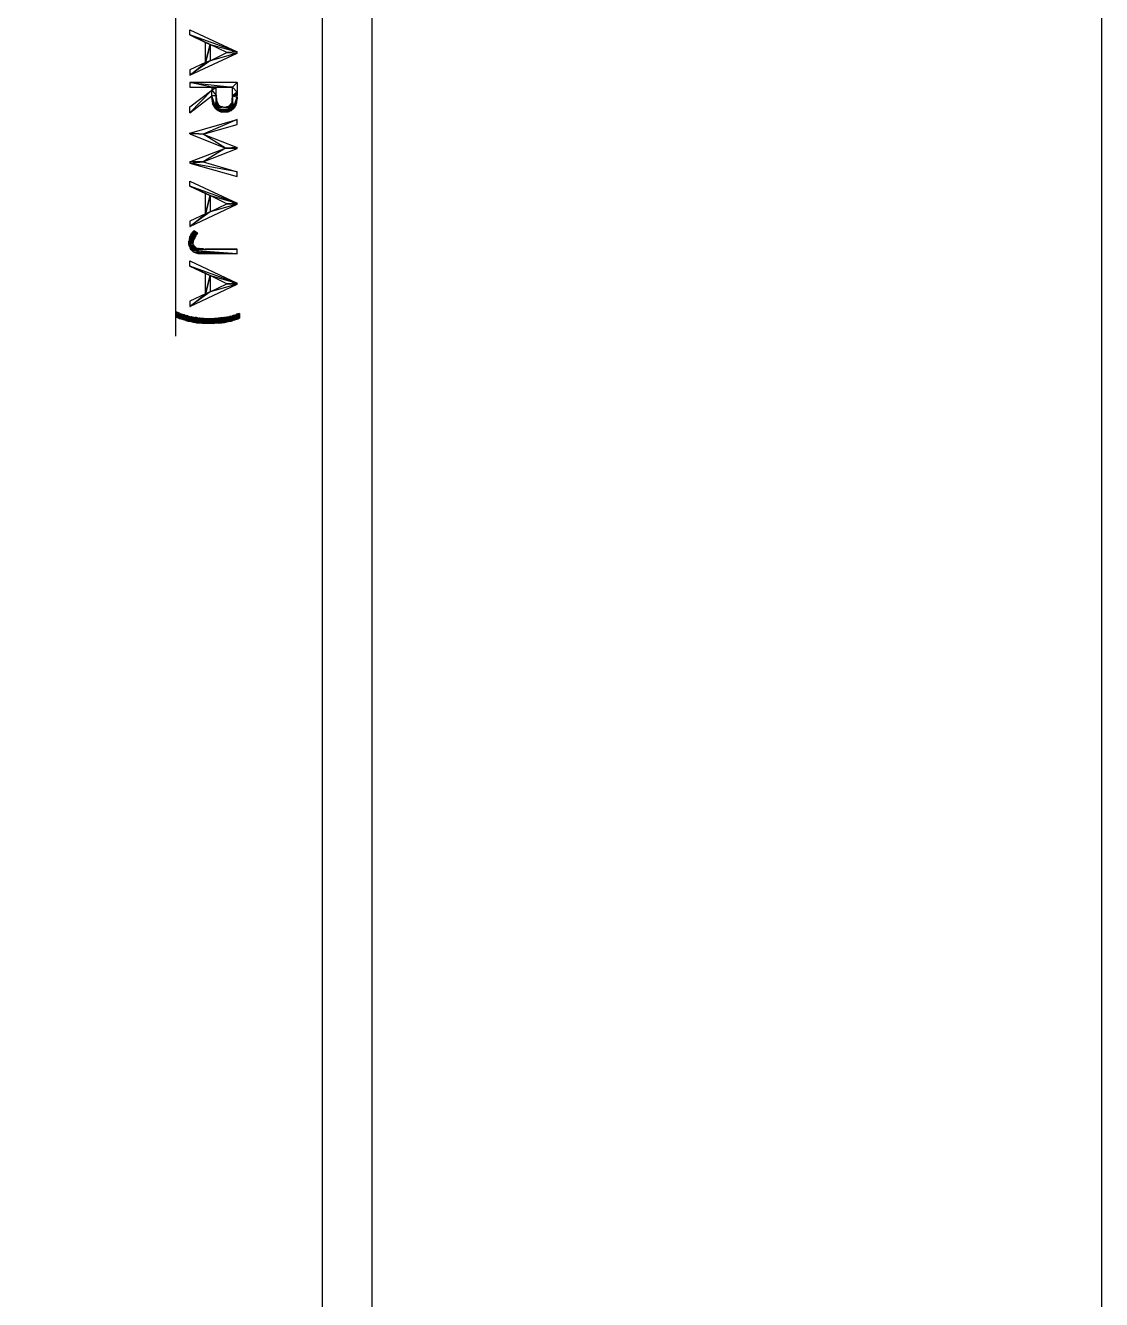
# Model space of a CAD drawing. Header units: metres. Extents: x 0 to 1000, y 0 to 1134.
# Drawn here: x 756.5 to 1000, y 413.8 to 702.2 of the extents above; entities that cross this region are included whole.
import ezdxf

# ---------------------------------------------------------------- set-up
doc = ezdxf.new("R2010")
doc.units = ezdxf.units.M
for name, color, linetype in [('BORDER', 5, 'Continuous'), ('PLOTS_FINAL', 1, 'Continuous'), ('ROADS', 1, 'Continuous')]:
    doc.layers.add(name, color=color, linetype=linetype)

msp = doc.modelspace()

# ---------------------------------------------------------------- linework, layer by layer
at = {"layer": 'BORDER', "color": 5}
msp.add_lwpolyline([(0, 0), (0, 1000), (1000, 1000), (1000, 0)], close=True, dxfattribs=at)
at = {"layer": 'PLOTS_FINAL', "color": 1}
for points in [[(804.35, 696.2), (793.68, 700.07), (793.68, 701.22)], [(793.68, 700.07), (797.17, 698.36), (798.25, 697.91)], [(798.25, 697.91), (804.35, 696.2), (793.68, 700.07)], [(797.17, 698.36), (798.25, 697.91), (797.17, 693.79)], [(804.35, 695.95), (798.25, 694.23), (793.68, 690.93)], [(798.25, 697.91), (798.25, 694.23), (797.17, 693.79)], [(798.25, 697.91), (804.35, 696.2), (802.06, 696.07)], [(802.06, 696.07), (804.35, 695.95), (798.25, 694.23)], [(804.35, 696.2), (802.06, 696.07), (804.35, 695.95)], [(793.68, 690.93), (797.17, 693.79), (798.25, 694.23)], [(793.68, 692.14), (793.68, 690.93), (797.17, 693.79)], [(793.68, 688.2), (798.63, 688.2), (793.68, 689.28)], [(798.63, 688.2), (793.68, 689.28), (803.33, 688.2)], [(793.68, 689.28), (803.33, 688.2), (804.35, 689.28)], [(798.63, 686.29), (798.63, 687.56), (793.68, 682.42)], [(798.63, 687.56), (793.68, 682.42), (793.68, 683.75)], [(799.65, 688.2), (798.63, 687.56), (799.65, 686.36)], [(803.33, 688.2), (799.65, 688.2), (798.63, 688.2)], [(799.65, 688.2), (798.63, 688.2), (798.63, 687.56)], [(798.63, 687.56), (799.65, 686.36), (798.63, 686.29)], [(803.33, 688.2), (804.35, 689.28), (804.35, 687.12)], [(803.33, 688.2), (804.35, 687.12), (803.33, 686.29)], [(804.35, 687.12), (804.35, 686.74), (803.33, 686.29)], [(804.35, 686.74), (804.35, 686.36), (803.33, 686.29)], [(799.52, 683.31), (798.63, 686.29), (799.65, 686.36)], [(798.63, 686.1), (799.52, 683.31), (798.63, 686.29)], [(798.63, 686.1), (798.63, 685.79), (799.52, 683.31)], [(798.63, 685.79), (798.7, 685.47), (799.52, 683.31)], [(798.7, 685.47), (798.7, 685.15), (799.52, 683.31)], [(798.7, 685.15), (798.76, 684.9), (799.52, 683.31)], [(798.76, 684.9), (798.82, 684.64), (799.52, 683.31)], [(798.82, 684.64), (798.89, 684.39), (799.52, 683.31)], [(799.01, 684.13), (799.52, 683.31), (798.89, 684.39)], [(799.01, 684.01), (799.2, 683.75), (799.01, 684.13)], [(799.2, 683.75), (799.01, 684.13), (799.52, 683.31)], [(799.2, 683.75), (799.33, 683.56), (799.52, 683.31)], [(799.65, 686.36), (799.65, 685.98), (799.52, 683.31)], [(799.65, 685.98), (799.71, 685.66), (799.52, 683.31)], [(799.71, 685.66), (799.71, 685.34), (799.52, 683.31)], [(799.71, 685.34), (799.78, 685.09), (799.52, 683.31)], [(799.52, 683.31), (799.84, 684.9), (799.78, 685.09)], [(799.84, 684.77), (799.52, 683.31), (799.84, 684.9)], [(799.84, 684.77), (799.97, 684.52), (799.52, 683.31)], [(799.97, 684.52), (800.16, 684.26), (799.52, 683.31)], [(800.16, 684.26), (800.35, 684.07), (799.52, 683.31)], [(800.35, 684.07), (800.54, 683.94), (799.52, 683.31)], [(800.54, 683.94), (800.79, 683.82), (799.52, 683.31)], [(799.52, 683.31), (801.05, 683.75), (800.79, 683.82)], [(801.3, 683.69), (799.52, 683.31), (801.05, 683.75)], [(801.3, 683.69), (799.52, 683.31), (803.39, 683.25)], [(801.3, 683.69), (801.81, 683.69), (803.39, 683.25)], [(801.81, 683.69), (803.39, 683.25), (802.06, 683.75)], [(802.32, 683.88), (802.06, 683.75), (803.39, 683.25)], [(802.51, 683.94), (802.32, 683.88), (803.39, 683.25)], [(802.7, 684.13), (802.51, 683.94), (803.39, 683.25)], [(802.89, 684.39), (802.7, 684.13), (803.39, 683.25)], [(802.89, 684.39), (803.39, 683.25), (803.08, 684.58)], [(803.39, 683.25), (803.08, 684.58), (803.14, 684.71)], [(803.2, 684.9), (803.14, 684.71), (803.39, 683.25)], [(803.27, 685.4), (803.2, 685.15), (803.39, 683.25)], [(803.2, 685.15), (803.2, 684.9), (803.39, 683.25)], [(803.27, 685.72), (803.39, 683.25), (803.33, 686.1)], [(803.27, 685.72), (803.27, 685.4), (803.39, 683.25)], [(804.35, 686.36), (803.33, 686.29), (804.35, 685.98)], [(803.39, 683.25), (803.33, 686.1), (803.33, 686.29)], [(803.33, 686.29), (804.35, 685.98), (803.39, 683.25)], [(804.35, 685.98), (804.35, 685.66), (803.39, 683.25)], [(804.35, 685.66), (804.28, 685.4), (803.39, 683.25)], [(803.39, 683.25), (804.28, 685.15), (804.28, 685.4)], [(804.22, 684.96), (803.39, 683.25), (804.28, 685.15)], [(804.22, 684.96), (804.22, 684.77), (803.39, 683.25)], [(803.39, 683.25), (804.22, 684.71), (804.22, 684.77)], [(804.16, 684.45), (803.39, 683.25), (804.22, 684.71)], [(804.16, 684.45), (804.03, 684.13), (803.39, 683.25)], [(803.39, 683.25), (803.9, 683.94), (804.03, 684.13)], [(803.78, 683.69), (803.39, 683.25), (803.9, 683.94)], [(803.78, 683.69), (803.59, 683.44), (803.39, 683.25)], [(804.35, 680.9), (796.66, 677.59), (793.68, 677.85)], [(804.35, 679.82), (804.35, 680.9), (796.66, 677.59)], [(799.52, 683.31), (803.39, 683.25), (799.78, 683.12)], [(803.39, 683.25), (803.27, 683.18), (799.78, 683.12)], [(803.27, 683.18), (799.78, 683.12), (803.08, 682.99)], [(803.08, 682.99), (799.97, 682.99), (799.78, 683.12)], [(800.16, 682.93), (803.08, 682.99), (799.97, 682.99)], [(802.82, 682.86), (800.16, 682.93), (803.08, 682.99)], [(800.35, 682.8), (802.82, 682.86), (800.16, 682.93)], [(802.57, 682.74), (800.35, 682.8), (802.82, 682.86)], [(800.66, 682.67), (802.57, 682.74), (800.35, 682.8)], [(802.32, 682.67), (800.66, 682.67), (802.57, 682.74)], [(800.92, 682.61), (802.32, 682.67), (800.66, 682.67)], [(802, 682.61), (800.92, 682.61), (802.32, 682.67)], [(796.66, 677.59), (793.68, 677.66), (793.68, 677.85)], [(801.74, 674.42), (796.66, 677.59), (793.68, 677.66)], [(804.35, 674.55), (801.74, 674.42), (796.66, 677.59)], [(801.74, 674.42), (796.66, 671.31), (793.68, 671.31)], [(804.35, 674.36), (801.74, 674.42), (796.66, 671.31)], [(804.35, 674.36), (804.35, 674.55), (801.74, 674.42)], [(804.35, 669.09), (793.68, 671.05), (796.66, 671.31)], [(793.68, 671.05), (796.66, 671.31), (793.68, 671.31)], [(804.35, 668.01), (804.35, 669.09), (793.68, 671.05)], [(804.35, 661.97), (793.68, 665.85), (793.68, 666.99)], [(793.68, 665.85), (797.17, 664.13), (798.25, 663.69)], [(798.25, 663.69), (804.35, 661.97), (793.68, 665.85)], [(797.17, 664.13), (798.25, 663.69), (797.17, 659.56)], [(798.25, 663.69), (798.25, 660), (797.17, 659.56)], [(798.25, 663.69), (804.35, 661.97), (802.06, 661.85)], [(804.35, 661.72), (798.25, 660), (793.68, 656.7)], [(802.06, 661.85), (804.35, 661.72), (798.25, 660)], [(804.35, 661.97), (802.06, 661.85), (804.35, 661.72)], [(793.68, 656.7), (797.17, 659.56), (798.25, 660)], [(793.68, 657.91), (793.68, 656.7), (797.17, 659.56)], [(793.74, 654.61), (794.38, 653.08), (793.87, 654.8)], [(794.38, 653.08), (793.87, 654.8), (794.06, 655.05)], [(794.06, 655.05), (794.38, 653.08), (794.19, 655.31)], [(794.38, 653.08), (794.19, 655.31), (794.38, 655.56)], [(794.57, 655.75), (794.38, 655.56), (795.39, 655.18)], [(795.39, 655.18), (795.2, 654.92), (794.38, 655.56)], [(795.2, 654.92), (794.38, 655.56), (795.01, 654.61)], [(794.38, 655.56), (795.01, 654.61), (794.76, 654.16)], [(794.76, 654.16), (794.44, 653.53), (794.38, 655.56)], [(794.44, 653.53), (794.38, 655.56), (794.38, 653.08)], [(793.49, 653.65), (793.43, 653.4), (794.38, 653.08)], [(793.43, 653.4), (794.38, 653.08), (793.43, 653.08)], [(793.43, 653.08), (793.43, 652.96), (794.44, 652.83)], [(794.38, 653.08), (793.43, 653.08), (794.44, 652.83)], [(793.43, 652.96), (794.44, 652.83), (793.43, 652.7)], [(794.44, 652.83), (793.43, 652.7), (794.5, 652.51)], [(793.43, 652.7), (794.5, 652.51), (793.49, 652.38)], [(793.49, 653.65), (794.38, 653.08), (793.55, 653.97)], [(794.5, 652.51), (793.49, 652.38), (794.63, 652.32)], [(793.49, 652.38), (794.63, 652.32), (793.55, 652.13)], [(794.38, 653.08), (793.55, 653.97), (793.62, 654.23)], [(793.55, 652.13), (794.7, 652.26), (794.63, 652.32)], [(794.89, 652.07), (793.55, 652.13), (794.7, 652.26)], [(793.68, 651.88), (794.89, 652.07), (793.55, 652.13)], [(793.62, 654.23), (794.38, 653.08), (793.68, 654.35)], [(794.38, 653.08), (793.68, 654.35), (793.74, 654.61)], [(795.08, 651.88), (793.68, 651.88), (794.89, 652.07)], [(793.81, 651.62), (795.08, 651.88), (793.68, 651.88)], [(795.33, 651.75), (793.81, 651.62), (795.08, 651.88)], [(794.44, 653.53), (794.44, 653.27), (794.38, 653.08)], [(794.44, 653.53), (794.63, 653.91), (794.76, 654.16)], [(794.57, 653.78), (794.44, 653.53), (794.63, 653.91)], [(795.01, 654.61), (794.89, 654.35), (794.76, 654.16)], [(795.39, 651.75), (795.58, 651.69), (793.81, 651.62)], [(795.33, 651.75), (795.39, 651.75), (793.81, 651.62)], [(795.77, 651.69), (793.81, 651.62), (796.09, 651.62)], [(795.58, 651.69), (795.77, 651.69), (793.81, 651.62)], [(793.81, 651.62), (796.09, 651.62), (793.93, 651.43)], [(796.73, 651.62), (797.11, 651.56), (793.93, 651.43)], [(796.09, 651.62), (796.73, 651.62), (793.93, 651.43)], [(804.35, 651.56), (793.93, 651.43), (804.35, 650.54)], [(797.11, 651.56), (804.35, 651.56), (793.93, 651.43)], [(804.35, 650.54), (794.12, 651.24), (793.93, 651.43)], [(794.31, 651.05), (804.35, 650.54), (794.12, 651.24)], [(804.35, 650.54), (794.57, 650.92), (794.31, 651.05)], [(794.82, 650.8), (804.35, 650.54), (794.57, 650.92)], [(804.35, 650.54), (795.01, 650.73), (794.82, 650.8)], [(795.27, 650.67), (804.35, 650.54), (795.01, 650.73)], [(795.46, 650.61), (795.77, 650.61), (795.27, 650.67)], [(795.77, 650.61), (795.27, 650.67), (804.35, 650.54)], [(795.39, 651.75), (795.33, 651.75)], [(795.77, 651.69), (795.58, 651.69)], [(795.77, 650.61), (804.35, 650.54), (796.03, 650.54)], [(796.73, 651.62), (796.09, 651.62)], [(804.35, 651.56), (797.11, 651.56)], [(804.35, 643.88), (793.68, 647.75), (793.68, 648.89)], [(793.68, 647.75), (797.17, 646.03), (798.25, 645.59)], [(798.25, 645.59), (804.35, 643.88), (793.68, 647.75)], [(804.35, 643.62), (798.25, 641.91), (793.68, 638.61)], [(797.17, 646.03), (798.25, 645.59), (797.17, 641.46)], [(798.25, 645.59), (798.25, 641.91), (797.17, 641.46)], [(798.25, 645.59), (804.35, 643.88), (802.06, 643.75)], [(802.06, 643.75), (804.35, 643.62), (798.25, 641.91)], [(804.35, 643.88), (802.06, 643.75), (804.35, 643.62)], [(793.68, 638.61), (797.17, 641.46), (798.25, 641.91)], [(793.68, 639.81), (793.68, 638.61), (797.17, 641.46)], [(790.57, 636.19), (790.82, 637.27), (790.57, 637.4)], [(791.08, 637.14), (790.57, 636.19), (790.82, 637.27)], [(790.57, 636.19), (791.33, 637.08), (791.08, 637.14)], [(791.58, 636.95), (790.57, 636.19), (791.33, 637.08)], [(791.58, 636.95), (791.84, 636.83), (790.57, 636.19)], [(791.84, 636.83), (792.09, 636.76), (790.57, 636.19)], [(790.57, 636.19), (792.41, 636.7), (792.09, 636.76)], [(792.66, 636.57), (790.57, 636.19), (792.41, 636.7)], [(792.66, 636.57), (792.98, 636.51), (790.57, 636.19)], [(790.57, 636.19), (793.23, 636.45), (792.98, 636.51)], [(793.55, 636.32), (790.57, 636.19), (793.23, 636.45)], [(793.55, 636.32), (793.87, 636.26), (790.57, 636.19)], [(794, 636.26), (790.57, 636.19), (794.25, 636.19)], [(793.87, 636.26), (794, 636.26), (790.57, 636.19)], [(790.57, 636.19), (794.25, 636.19), (790.82, 636.13)], [(794.57, 636.13), (790.82, 636.13), (794.25, 636.19)], [(791.08, 636), (794.57, 636.13), (790.82, 636.13)], [(794.82, 636.07), (791.08, 636), (794.57, 636.13)], [(795.39, 636), (791.08, 636), (795.14, 636.07)], [(794.82, 636.07), (795.14, 636.07), (791.08, 636)], [(791.33, 635.87), (795.39, 636), (791.08, 636)], [(795.71, 635.94), (791.33, 635.87), (795.39, 636)], [(795.97, 635.94), (791.33, 635.87), (796.28, 635.87)], [(795.71, 635.94), (795.97, 635.94), (791.33, 635.87)], [(791.33, 635.87), (796.28, 635.87), (791.65, 635.81)], [(796.85, 635.87), (791.65, 635.81), (797.11, 635.81)], [(796.28, 635.87), (796.85, 635.87), (791.65, 635.81)], [(791.65, 635.81), (797.11, 635.81), (791.9, 635.68)], [(797.11, 635.81), (804.35, 635.75), (791.9, 635.68)], [(804.35, 635.75), (791.9, 635.68), (804.09, 635.62)], [(791.9, 635.68), (804.09, 635.62), (792.16, 635.62)], [(792.16, 635.62), (792.47, 635.56), (803.84, 635.56)], [(804.09, 635.62), (792.16, 635.62), (803.84, 635.56)], [(792.47, 635.56), (803.84, 635.56), (792.73, 635.43)], [(803.84, 635.56), (803.52, 635.49), (792.73, 635.43)], [(803.52, 635.49), (792.73, 635.43), (803.27, 635.37)], [(792.73, 635.43), (803.27, 635.37), (792.98, 635.37)], [(803.27, 635.37), (792.98, 635.37), (803.01, 635.3)], [(792.98, 635.37), (803.01, 635.3), (793.3, 635.3)], [(793.3, 635.3), (793.55, 635.24), (802.7, 635.24)], [(803.01, 635.3), (793.3, 635.3), (802.7, 635.24)], [(793.55, 635.24), (802.7, 635.24), (793.87, 635.18)], [(794, 636.26), (793.87, 636.26)], [(802.7, 635.24), (802.38, 635.18), (793.87, 635.18)], [(802.38, 635.18), (793.87, 635.18), (802.06, 635.11)], [(793.87, 635.18), (802.06, 635.11), (794.19, 635.11)], [(802.06, 635.11), (794.19, 635.11), (801.81, 635.05)], [(794.19, 635.11), (801.81, 635.05), (794.38, 635.05)], [(794.38, 635.05), (794.7, 635.05), (801.81, 635.05)], [(794.7, 635.05), (794.95, 634.99), (801.49, 634.99)], [(794.7, 635.05), (801.81, 635.05), (801.49, 634.99)], [(795.14, 636.07), (794.82, 636.07)], [(801.49, 634.99), (801.24, 634.99), (794.95, 634.99)], [(801.24, 634.99), (794.95, 634.99), (795.2, 634.92)], [(801.24, 634.99), (800.92, 634.92), (795.2, 634.92)], [(795.2, 634.92), (795.52, 634.92), (800.92, 634.92)], [(800.66, 634.86), (800.35, 634.86), (795.52, 634.92)], [(800.35, 634.86), (795.52, 634.92), (795.77, 634.86)], [(795.52, 634.92), (800.92, 634.92), (800.66, 634.86)], [(795.97, 635.94), (795.71, 635.94)], [(795.77, 634.86), (796.09, 634.86), (800.35, 634.86)], [(800.09, 634.8), (799.2, 634.8), (796.09, 634.86)], [(799.2, 634.8), (796.09, 634.86), (796.41, 634.8)], [(796.09, 634.86), (800.35, 634.86), (800.09, 634.8)], [(796.85, 635.87), (796.28, 635.87)], [(796.41, 634.8), (796.98, 634.8), (799.2, 634.8)], [(796.98, 634.8), (798.95, 634.73), (797.24, 634.73)], [(796.98, 634.8), (799.2, 634.8), (798.95, 634.73)], [(798.89, 635.81), (797.11, 635.81), (804.35, 635.75)], [(799.2, 635.87), (804.6, 635.81), (798.89, 635.81)], [(804.6, 635.81), (798.89, 635.81), (804.35, 635.75)], [(799.2, 635.87), (799.78, 635.87)], [(799.78, 635.87), (799.2, 635.87), (804.6, 635.81)], [(800.03, 635.94), (799.78, 635.87), (804.6, 635.81)], [(800.03, 635.94), (800.35, 635.94)], [(800.35, 635.94), (800.03, 635.94), (804.6, 635.81)], [(800.6, 636), (804.86, 635.94), (800.35, 635.94)], [(804.86, 635.94), (800.35, 635.94), (804.6, 635.81)], [(800.6, 636), (800.92, 636)], [(800.92, 636), (800.6, 636), (804.86, 635.94)], [(800.92, 636), (804.86, 635.94), (801.17, 636.07)], [(804.86, 635.94), (801.17, 636.07), (801.49, 636.13)], [(801.49, 636.13), (801.68, 636.13)], [(801.68, 636.13), (801.49, 636.13), (804.86, 635.94)], [(802, 636.19), (801.68, 636.13), (804.86, 635.94)], [(802, 636.19), (804.86, 635.94), (802.32, 636.26)], [(804.86, 635.94), (802.32, 636.26), (802.63, 636.32)], [(802.63, 636.32), (804.86, 635.94), (802.89, 636.38)], [(804.86, 635.94), (802.89, 636.38), (803.2, 636.45)], [(803.46, 636.57), (803.2, 636.45), (804.86, 635.94)], [(803.46, 636.57), (804.86, 635.94), (803.71, 636.64)], [(804.86, 635.94), (803.71, 636.64), (804.03, 636.7)], [(804.28, 636.83), (804.03, 636.7), (804.86, 635.94)], [(804.54, 636.89), (804.28, 636.83), (804.86, 635.94)], [(804.54, 636.89), (804.86, 635.94), (804.79, 637.02)], [(804.86, 635.94), (804.79, 637.02), (804.86, 637.02)]]:
    msp.add_lwpolyline(points, close=True, dxfattribs=at)
at = {"layer": 'ROADS', "color": 1}
for p, q in [((834.95, 54.85), (834.95, 1133.71)), ((823.71, 62.28), (823.71, 1113.14)), ((790.44, 1074.66), (790.44, 631.87))]:
    msp.add_line(p, q, dxfattribs=at)

doc.saveas('drawing.dxf')
